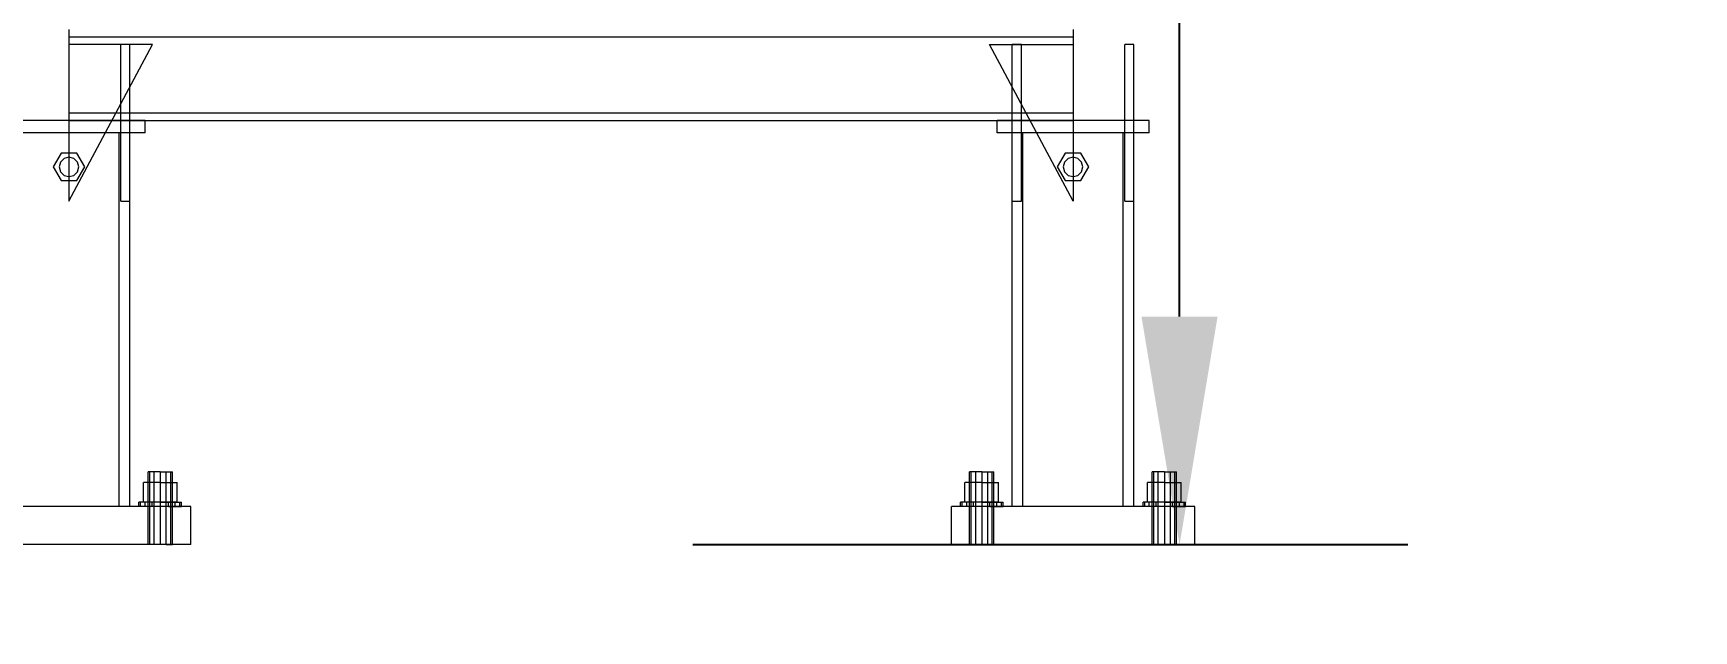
# Model space of a CAD drawing. Header units: millimetres. Extents: x -2500 to 58855, y -53268 to 6837.
# Drawn here: x 57764 to 58855, y -57 to 336 of the extents above; entities that cross this region are included whole.
import ezdxf

# ---------------------------------------------------------------- set-up
doc = ezdxf.new("R2010")
doc.units = ezdxf.units.MM
for name, color, linetype, lineweight in [('COTAS_P', 1, 'Continuous', 0), ('COTAS_R', 1, 'Continuous', 0), ('lateral_C04', 7, 'Continuous', 0)]:
    doc.layers.add(name, color=color, linetype=linetype, lineweight=lineweight)
doc.dimstyles.new('R19_100', dxfattribs={"dimtxt": 250, "dimasz": 150, "dimexe": 150, "dimexo": 80, "dimgap": 100, "dimtad": 1, "dimtih": 1, "dimtoh": 1, "dimdsep": 46, "dimcen": 0.09, "dimadec": 0, "dimazin": 0, "dimtfac": 1, "dimtdec": 4, "dimtofl": 0, "dimtmove": 0, "dimatfit": 3, "dimfxl": 1, "dimtolj": 1, "dimtzin": 0, "dimarcsym": 0})

# ---------------------------------------------------------------- blocks, each defined once
blk = doc.blocks.new('*D12')
at = {"layer": 'COTAS_R', "color": 0, "lineweight": -2, "transparency": 16777216}
for p, q in [((58197.1, 500), (58667.1, 500)), ((58517.1, 150), (58517.1, 350)), ((58197.1, 0), (58667.1, 0))]:
    blk.add_line(p, q, dxfattribs=at)
at = {"layer": 'COTAS_R', "color": 0, "transparency": 16777216}
for points in [[(58492.1, 350), (58542.1, 350), (58517.1, 500)], [(58492.1, 150), (58542.1, 150), (58517.1, 0)]]:
    blk.add_solid(points, dxfattribs=at)
at = {"layer": 'Defpoints', "color": 0, "transparency": 16777216}
for p in [(58117.1, 500), (58517.1, 500), (58117.1, 0)]:
    blk.add_point(p, dxfattribs=at)
blk = doc.blocks.new('*D13')
at = {"layer": 'COTAS_R', "color": 0, "lineweight": -2, "transparency": 16777216}
for p, q in [((58197.1, 500), (58667.1, 500)), ((58517.1, 150), (58517.1, 350)), ((58197.1, 0), (58667.1, 0))]:
    blk.add_line(p, q, dxfattribs=at)
at = {"layer": 'COTAS_R', "color": 0, "transparency": 16777216}
for points in [[(58492.1, 350), (58542.1, 350), (58517.1, 500)], [(58492.1, 150), (58542.1, 150), (58517.1, 0)]]:
    blk.add_solid(points, dxfattribs=at)
at = {"layer": 'Defpoints', "color": 0, "transparency": 16777216}
for p in [(58117.1, 500), (58517.1, 500), (58117.1, 0)]:
    blk.add_point(p, dxfattribs=at)
blk = doc.blocks.new('*D24')
at = {"layer": 'COTAS_P', "color": 0, "lineweight": -2, "transparency": 16777216}
for p, q in [((112.7, -80), (112.7, -2650)), ((58855.1, -80), (58855.1, -2650)), ((262.7, -2500), (58705.1, -2500))]:
    blk.add_line(p, q, dxfattribs=at)
at = {"layer": 'COTAS_P', "color": 0, "transparency": 16777216}
for points in [[(262.7, -2475), (262.7, -2525), (112.7, -2500)], [(58705.1, -2475), (58705.1, -2525), (58855.1, -2500)]]:
    blk.add_solid(points, dxfattribs=at)
at = {"layer": 'Defpoints', "color": 0, "transparency": 16777216}
for p in [(112.7, 0), (58855.1, 0), (58855.1, -2500)]:
    blk.add_point(p, dxfattribs=at)

msp = doc.modelspace()

# ---------------------------------------------------------------- linework, layer by layer
at = {"layer": 'lateral_C04'}
for p, q in [((57787.116, 339), (57787.116, 334)), ((58447.116, 339), (58447.116, 334)), ((57787.116, 334), (58447.116, 334)), ((57787.116, 334), (57787.116, 284)), ((57787.116, 226), (57842.116, 329)), ((57842.116, 329), (57787.116, 329)), ((57787.116, 329), (57787.116, 226)), ((57821.116, 226), (57821.116, 329)), ((57827.116, 329), (57821.116, 329)), ((57827.116, 226), (57827.116, 329)), ((58447.116, 226), (58392.116, 329)), ((58392.116, 329), (58447.116, 329)), ((58407.116, 226), (58407.116, 329)), ((58413.116, 329), (58407.116, 329)), ((58413.116, 226), (58413.116, 329)), ((58447.116, 334), (58447.116, 284)), ((58447.116, 329), (58447.116, 226)), ((58481.116, 226), (58481.116, 329)), ((58487.116, 329), (58481.116, 329)), ((58487.116, 226), (58487.116, 329)), ((57787.116, 284), (57787.116, 279)), ((57787.116, 284), (58447.116, 284)), ((58447.116, 284), (58447.116, 279)), ((57837.116, 279), (57737.116, 279)), ((57787.116, 279), (58447.116, 279)), ((57837.116, 271), (57837.116, 279)), ((58497.116, 279), (58397.116, 279)), ((58397.116, 271), (58397.116, 279)), ((58497.116, 271), (58497.116, 279)), ((57837.116, 271), (57737.116, 271)), ((57820.116, 271), (57754.116, 271)), ((57827.116, 271), (57820.116, 271)), ((57820.116, 25), (57820.116, 271)), ((57827.116, 25), (57827.116, 271)), ((58497.116, 271), (58397.116, 271)), ((58414.116, 271), (58407.116, 271)), ((58407.116, 25), (58407.116, 271)), ((58414.116, 25), (58414.116, 271)), ((58480.116, 271), (58414.116, 271)), ((58487.116, 271), (58480.116, 271)), ((58480.116, 25), (58480.116, 271)), ((58487.116, 25), (58487.116, 271)), ((57781.916, 257.507), (57776.716, 248.5)), ((57781.573, 251.7), (57780.716, 248.5)), ((57783.916, 254.043), (57781.573, 251.7)), ((57792.316, 257.507), (57781.916, 257.507)), ((57787.116, 254.9), (57783.916, 254.043)), ((57790.316, 254.043), (57787.116, 254.9)), ((57792.658, 251.7), (57790.316, 254.043)), ((57797.516, 248.5), (57792.316, 257.507)), ((57793.516, 248.5), (57792.658, 251.7)), ((58441.916, 257.507), (58436.716, 248.5)), ((58441.573, 251.7), (58440.716, 248.5)), ((58443.916, 254.043), (58441.573, 251.7)), ((58452.316, 257.507), (58441.916, 257.507)), ((58447.116, 254.9), (58443.916, 254.043)), ((58450.316, 254.043), (58447.116, 254.9)), ((58452.658, 251.7), (58450.316, 254.043)), ((58457.516, 248.5), (58452.316, 257.507)), ((58453.516, 248.5), (58452.658, 251.7)), ((57776.716, 248.5), (57781.916, 239.493)), ((57780.716, 248.5), (57781.573, 245.3)), ((57781.573, 245.3), (57783.916, 242.957)), ((57783.916, 242.957), (57787.116, 242.1)), ((57787.116, 242.1), (57790.316, 242.957)), ((57790.316, 242.957), (57792.658, 245.3)), ((57792.316, 239.493), (57797.516, 248.5)), ((57792.658, 245.3), (57793.516, 248.5)), ((58436.716, 248.5), (58441.916, 239.493)), ((58440.716, 248.5), (58441.573, 245.3)), ((58441.573, 245.3), (58443.916, 242.957)), ((58443.916, 242.957), (58447.116, 242.1)), ((58447.116, 242.1), (58450.316, 242.957)), ((58450.316, 242.957), (58452.658, 245.3)), ((58452.316, 239.493), (58457.516, 248.5)), ((58452.658, 245.3), (58453.516, 248.5)), ((57781.916, 239.493), (57792.316, 239.493)), ((58441.916, 239.493), (58452.316, 239.493)), ((57821.116, 226), (57827.116, 226)), ((58407.116, 226), (58413.116, 226)), ((58481.116, 226), (58487.116, 226)), ((57840.188, 48), (57839.116, 48)), ((57839.116, 0), (57839.116, 48)), ((57843.116, 48), (57840.188, 48)), ((57840.188, 0), (57840.188, 48)), ((57847.116, 48), (57843.116, 48)), ((57843.116, 0), (57843.116, 48)), ((57847.116, 48), (57851.116, 48)), ((57847.116, 48), (57847.116, 0)), ((57851.116, 48), (57854.044, 48)), ((57851.116, 0), (57851.116, 48)), ((57854.044, 48), (57855.116, 48)), ((57854.044, 0), (57854.044, 48)), ((57855.116, 0), (57855.116, 48)), ((58380.188, 48), (58379.116, 48)), ((58379.116, 0), (58379.116, 48)), ((58383.116, 48), (58380.188, 48)), ((58380.188, 0), (58380.188, 48)), ((58387.116, 48), (58383.116, 48)), ((58383.116, 0), (58383.116, 48)), ((58387.116, 48), (58391.116, 48)), ((58387.116, 48), (58387.116, 0)), ((58391.116, 48), (58394.044, 48)), ((58391.116, 0), (58391.116, 48)), ((58394.044, 48), (58395.116, 48)), ((58394.044, 0), (58394.044, 48)), ((58395.116, 0), (58395.116, 48)), ((58500.188, 48), (58499.116, 48)), ((58499.116, 0), (58499.116, 48)), ((58503.116, 48), (58500.188, 48)), ((58500.188, 0), (58500.188, 48)), ((58507.116, 48), (58503.116, 48)), ((58503.116, 0), (58503.116, 48)), ((58507.116, 48), (58511.116, 48)), ((58507.116, 48), (58507.116, 0)), ((58511.116, 48), (58514.044, 48)), ((58511.116, 0), (58511.116, 48)), ((58514.044, 48), (58515.116, 48)), ((58514.044, 0), (58514.044, 48)), ((58515.116, 0), (58515.116, 48)), ((57847.116, 40.8), (57836.031, 40.8)), ((57836.031, 28), (57836.031, 40.8)), ((57847.116, 40.8), (57858.201, 40.8)), ((57847.116, 40.8), (57847.116, 28)), ((57858.201, 28), (57858.201, 40.8)), ((58387.116, 40.8), (58376.031, 40.8)), ((58376.031, 28), (58376.031, 40.8)), ((58387.116, 40.8), (58398.201, 40.8)), ((58387.116, 40.8), (58387.116, 28)), ((58398.201, 28), (58398.201, 40.8)), ((58507.116, 40.8), (58496.031, 40.8)), ((58496.031, 28), (58496.031, 40.8)), ((58507.116, 40.8), (58518.201, 40.8)), ((58507.116, 40.8), (58507.116, 28)), ((58518.201, 28), (58518.201, 40.8)), ((57867.116, 25), (57707.116, 25)), ((57820.116, 25), (57754.116, 25)), ((57827.116, 25), (57820.116, 25)), ((57834.182, 28), (57833.116, 28)), ((57833.116, 25), (57833.116, 28)), ((57834.182, 25), (57833.116, 25)), ((57837.216, 28), (57834.182, 28)), ((57834.182, 25), (57834.182, 28)), ((57837.216, 25), (57834.182, 25)), ((57847.116, 28), (57836.031, 28)), ((57841.758, 28), (57837.216, 28)), ((57837.216, 25), (57837.216, 28)), ((57841.758, 25), (57837.216, 25)), ((57847.116, 28), (57841.758, 28)), ((57841.758, 25), (57841.758, 28)), ((57847.116, 25), (57841.758, 25)), ((57847.116, 28), (57852.473, 28)), ((57847.116, 28), (57847.116, 25)), ((57858.201, 28), (57847.116, 28)), ((57852.473, 25), (57847.116, 25)), ((57852.473, 28), (57857.015, 28)), ((57852.473, 25), (57852.473, 28)), ((57852.473, 25), (57857.015, 25)), ((57857.015, 28), (57860.05, 28)), ((57857.015, 25), (57857.015, 28)), ((57857.015, 25), (57860.05, 25)), ((57860.05, 28), (57861.116, 28)), ((57860.05, 25), (57860.05, 28)), ((57860.05, 25), (57861.116, 25)), ((57861.116, 25), (57861.116, 28)), ((57867.116, 0), (57867.116, 25)), ((58527.116, 25), (58367.116, 25)), ((58367.116, 0), (58367.116, 25)), ((58374.182, 28), (58373.116, 28)), ((58373.116, 25), (58373.116, 28)), ((58374.182, 25), (58373.116, 25)), ((58377.216, 28), (58374.182, 28)), ((58374.182, 25), (58374.182, 28)), ((58377.216, 25), (58374.182, 25)), ((58387.116, 28), (58376.031, 28)), ((58381.758, 28), (58377.216, 28)), ((58377.216, 25), (58377.216, 28)), ((58381.758, 25), (58377.216, 25)), ((58387.116, 28), (58381.758, 28)), ((58381.758, 25), (58381.758, 28)), ((58387.116, 25), (58381.758, 25)), ((58387.116, 28), (58392.473, 28)), ((58387.116, 28), (58387.116, 25)), ((58398.201, 28), (58387.116, 28)), ((58392.473, 25), (58387.116, 25)), ((58392.473, 28), (58397.015, 28)), ((58392.473, 25), (58392.473, 28)), ((58392.473, 25), (58397.015, 25)), ((58397.015, 28), (58400.05, 28)), ((58397.015, 25), (58397.015, 28)), ((58397.015, 25), (58400.05, 25)), ((58400.05, 28), (58401.116, 28)), ((58400.05, 25), (58400.05, 28)), ((58400.05, 25), (58401.116, 25)), ((58401.116, 25), (58401.116, 28)), ((58414.116, 25), (58407.116, 25)), ((58480.116, 25), (58414.116, 25)), ((58487.116, 25), (58480.116, 25)), ((58494.182, 28), (58493.116, 28)), ((58493.116, 25), (58493.116, 28)), ((58494.182, 25), (58493.116, 25)), ((58497.216, 28), (58494.182, 28)), ((58494.182, 25), (58494.182, 28)), ((58497.216, 25), (58494.182, 25)), ((58507.116, 28), (58496.031, 28)), ((58501.758, 28), (58497.216, 28)), ((58497.216, 25), (58497.216, 28)), ((58501.758, 25), (58497.216, 25)), ((58507.116, 28), (58501.758, 28)), ((58501.758, 25), (58501.758, 28)), ((58507.116, 25), (58501.758, 25)), ((58507.116, 28), (58512.473, 28)), ((58507.116, 28), (58507.116, 25)), ((58518.201, 28), (58507.116, 28)), ((58512.473, 25), (58507.116, 25)), ((58512.473, 28), (58517.015, 28)), ((58512.473, 25), (58512.473, 28)), ((58512.473, 25), (58517.015, 25)), ((58517.015, 28), (58520.05, 28)), ((58517.015, 25), (58517.015, 28)), ((58517.015, 25), (58520.05, 25)), ((58520.05, 28), (58521.116, 28)), ((58520.05, 25), (58520.05, 28)), ((58520.05, 25), (58521.116, 25)), ((58521.116, 25), (58521.116, 28)), ((58527.116, 0), (58527.116, 25)), ((57867.116, 0), (57707.116, 0)), ((57840.188, 0), (57839.116, 0)), ((57843.116, 0), (57840.188, 0)), ((57847.116, 0), (57843.116, 0)), ((57851.116, 0), (57847.116, 0)), ((57851.116, 0), (57854.044, 0)), ((57854.044, 0), (57855.116, 0)), ((58527.116, 0), (58367.116, 0)), ((58380.188, 0), (58379.116, 0)), ((58383.116, 0), (58380.188, 0)), ((58387.116, 0), (58383.116, 0)), ((58391.116, 0), (58387.116, 0)), ((58391.116, 0), (58394.044, 0)), ((58394.044, 0), (58395.116, 0)), ((58500.188, 0), (58499.116, 0)), ((58503.116, 0), (58500.188, 0)), ((58507.116, 0), (58503.116, 0)), ((58511.116, 0), (58507.116, 0)), ((58511.116, 0), (58514.044, 0)), ((58514.044, 0), (58515.116, 0))]:
    msp.add_line(p, q, dxfattribs=at)

# ---------------------------------------------------------------- dimensions: what is measured, and where the dimension line sits
at = {"layer": 'COTAS_P'}
dim = msp.add_aligned_dim(p1=(112.7, 0), p2=(58855.116, 0), distance=-2500, text='<> P', dimstyle='R19_100', dxfattribs=at)
dim.commit()
dim.dimension.update_dxf_attribs({"geometry": '*D24', "text_midpoint": (29483.908, -2500)})
at = {"layer": 'COTAS_R'}
for picture in ['*D12', '*D13']:
    dim = msp.add_aligned_dim(p1=(58117.116, 0), p2=(58117.116, 500), distance=-400, text='<> R', dimstyle='R19_100', dxfattribs=at)
    dim.commit()
    dim.dimension.update_dxf_attribs({"geometry": picture, "text_midpoint": (58517.116, 250)})

doc.saveas('drawing.dxf')
